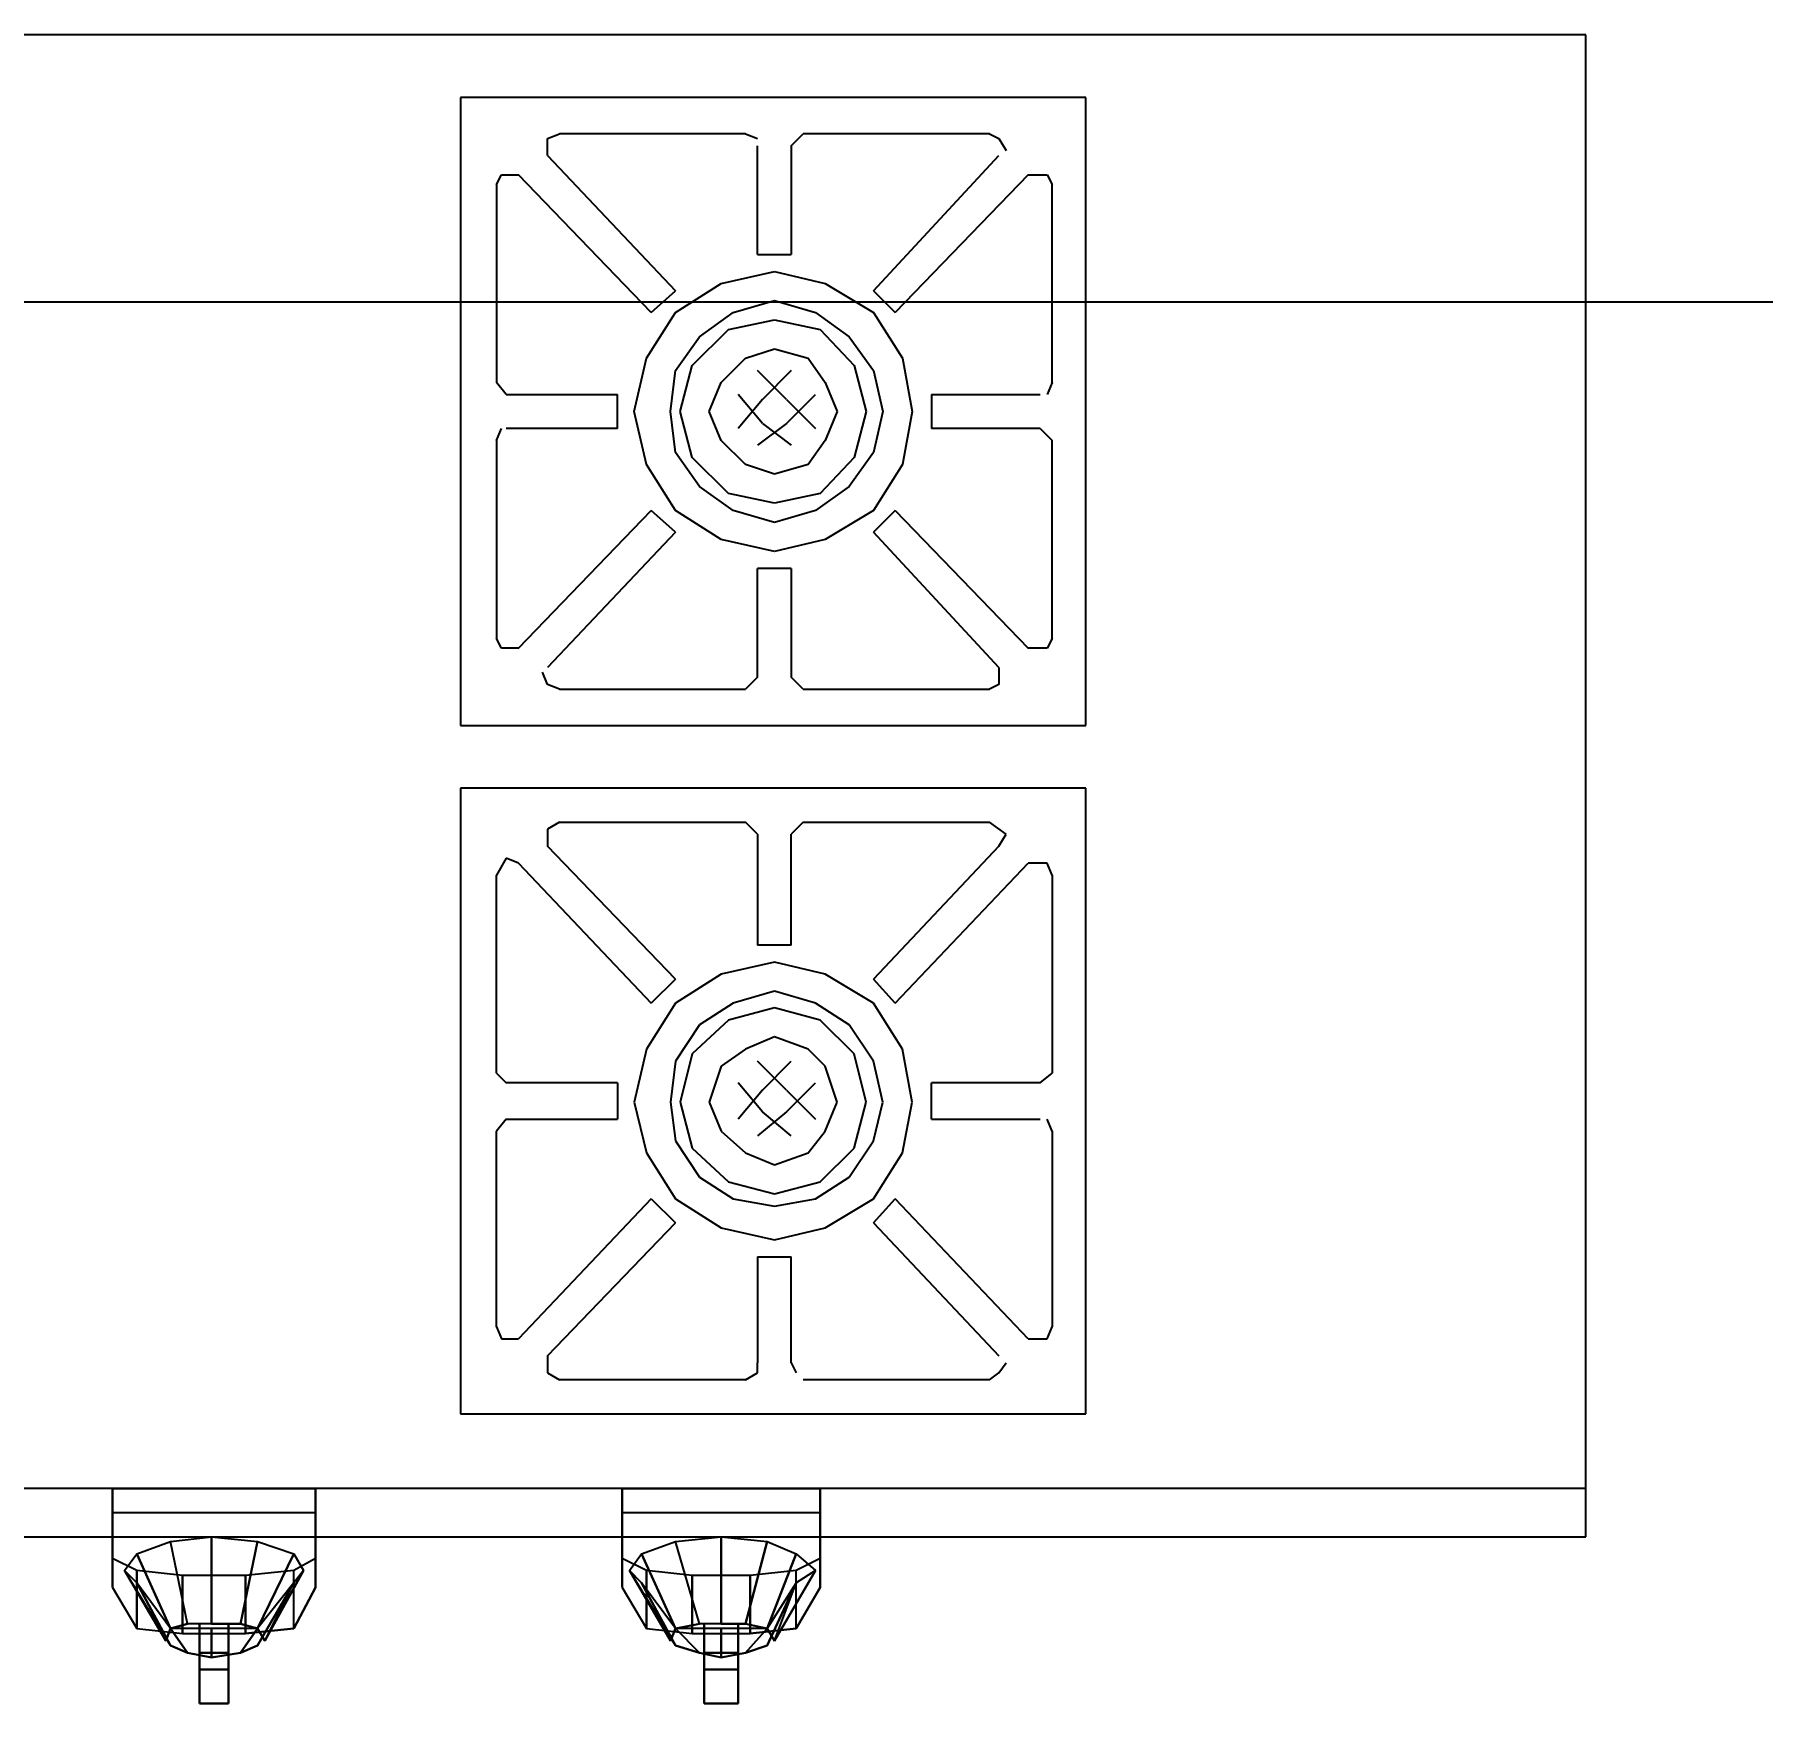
# Model space of a CAD drawing. Header units: millimetres. Extents: x 68727 to 319899, y -4876 to 265722.
# Drawn here: x 315349 to 316072, y 116295 to 116993 of the extents above; entities that cross this region are included whole.
import ezdxf

# ---------------------------------------------------------------- set-up
doc = ezdxf.new("R2010")
doc.units = ezdxf.units.MM
doc.layers.add('glass', color=151, linetype='Continuous')
doc.layers.add('wall', color=5, linetype='Continuous', lineweight=30)
doc.styles.get("Standard").update_dxf_attribs({"font": 'arial.ttf'})
doc.dimstyles.new('SC-25', dxfattribs={"dimtxt": 75, "dimasz": 0.4, "dimexe": 1, "dimexo": 100, "dimgap": 25, "dimtad": 1, "dimdec": 0, "dimzin": 0, "dimdsep": 46, "dimtxsty": 'Standard', "dimblk1": 'A1', "dimblk2": 'A1', "dimsah": 1, "dimcen": 0.09, "dimdle": 3, "dimclrd": 1, "dimclre": 1, "dimclrt": 1, "dimadec": 0, "dimazin": 0, "dimtfac": 1, "dimtdec": 0, "dimtofl": 0, "dimtmove": 0, "dimatfit": 2, "dimldrblk": 'A1', "dimfxl": 10, "dimfxlon": 1, "dimtolj": 1, "dimtzin": 0, "dimarcsym": 0})

# ---------------------------------------------------------------- blocks, each defined once
blk = doc.blocks.new('kitchen')
at = {"layer": 'glass', "lineweight": -3}
for p, q in [((-22.897, 105.868), (-55.758, 105.868)), ((-22.897, 94.897), (-22.897, 105.868)), ((-26.548, 105.41), (-31.116, 105.41)), ((-31.116, 105.41), (-31.116, 100.824)), ((-26.548, 100.824), (-26.548, 105.41)), ((-30.481, 105.11), (-30.393, 105.145)), ((-29.035, 105.145), (-30.393, 105.145)), ((-29.035, 105.145), (-28.947, 105.11)), ((-28.7, 105.057), (-28.612, 105.145)), ((-27.253, 105.145), (-28.612, 105.145)), ((-27.253, 105.145), (-27.183, 105.11)), ((-30.481, 104.986), (-30.481, 105.11)), ((-30.481, 104.986), (-29.546, 103.999)), ((-28.947, 104.263), (-28.947, 105.057)), ((-28.7, 105.057), (-28.7, 104.263)), ((-28.1, 103.999), (-27.183, 104.986)), ((-27.183, 105.11), (-27.13, 105.022)), ((-30.852, 104.775), (-30.816, 104.845)), ((-30.852, 104.775), (-30.852, 103.328)), ((-30.816, 104.845), (-30.693, 104.845)), ((-29.723, 103.84), (-30.693, 104.845)), ((-26.971, 104.845), (-27.941, 103.84)), ((-26.971, 104.845), (-26.83, 104.845)), ((-26.83, 104.845), (-26.795, 104.775)), ((-26.795, 103.328), (-26.795, 104.775)), ((-28.947, 104.263), (-28.7, 104.263)), ((-29.211, 104.051), (-28.823, 104.14)), ((-28.823, 104.14), (-28.453, 104.051)), ((-29.723, 103.84), (-29.546, 103.999)), ((-29.546, 103.84), (-29.211, 104.051)), ((-28.453, 104.051), (-28.1, 103.84)), ((-28.1, 103.999), (-27.941, 103.84)), ((-29.123, 103.84), (-28.823, 103.928)), ((-28.823, 103.928), (-28.523, 103.84)), ((-29.758, 103.505), (-29.546, 103.84)), ((-29.37, 103.663), (-29.123, 103.84)), ((-29.158, 103.716), (-28.823, 103.787)), ((-28.823, 103.787), (-28.488, 103.716)), ((-28.523, 103.84), (-28.276, 103.663)), ((-28.1, 103.84), (-27.888, 103.505)), ((-29.546, 103.416), (-29.37, 103.663)), ((-29.423, 103.452), (-29.158, 103.716)), ((-28.488, 103.716), (-28.241, 103.452)), ((-28.276, 103.663), (-28.1, 103.416)), ((-29.846, 103.117), (-29.758, 103.505)), ((-29.211, 103.328), (-29.035, 103.505)), ((-29.035, 103.505), (-28.823, 103.575)), ((-28.823, 103.575), (-28.576, 103.505)), ((-28.576, 103.505), (-28.453, 103.328)), ((-27.888, 103.505), (-27.818, 103.117)), ((-29.582, 103.117), (-29.546, 103.416)), ((-29.511, 103.117), (-29.423, 103.452)), ((-28.735, 103.205), (-28.947, 103.416)), ((-28.7, 103.416), (-28.911, 103.205)), ((-28.241, 103.452), (-28.153, 103.117)), ((-28.1, 103.416), (-28.03, 103.117)), ((-30.781, 103.24), (-30.852, 103.328)), ((-30.781, 103.24), (-29.97, 103.24)), ((-29.97, 102.993), (-29.97, 103.24)), ((-29.3, 103.117), (-29.211, 103.328)), ((-28.911, 103.028), (-29.088, 103.24)), ((-28.735, 103.028), (-28.523, 103.24)), ((-28.453, 103.328), (-28.365, 103.117)), ((-27.677, 103.24), (-27.677, 102.993)), ((-27.677, 103.24), (-26.883, 103.24)), ((-26.795, 103.328), (-26.83, 103.24)), ((-29.758, 102.729), (-29.846, 103.117)), ((-29.846, 103.117), (-29.846, 103.117)), ((-29.546, 102.817), (-29.582, 103.117)), ((-29.582, 103.117), (-29.582, 103.117)), ((-29.423, 102.781), (-29.511, 103.117)), ((-29.511, 103.117), (-29.511, 103.117)), ((-29.211, 102.905), (-29.3, 103.117)), ((-29.3, 103.117), (-29.3, 103.117)), ((-28.911, 103.205), (-29.088, 102.993)), ((-28.735, 103.205), (-28.523, 102.993)), ((-28.365, 103.117), (-28.453, 102.905)), ((-28.153, 103.117), (-28.241, 102.781)), ((-28.03, 103.117), (-28.1, 102.817)), ((-27.818, 103.117), (-27.888, 102.729)), ((-30.852, 102.905), (-30.816, 102.993)), ((-29.97, 102.993), (-30.781, 102.993)), ((-28.735, 103.028), (-28.947, 102.87)), ((-28.911, 103.028), (-28.7, 102.87)), ((-26.883, 102.993), (-27.677, 102.993)), ((-26.883, 102.993), (-26.795, 102.905)), ((-30.852, 102.905), (-30.852, 101.459)), ((-29.035, 102.729), (-29.211, 102.905)), ((-28.453, 102.905), (-28.576, 102.729)), ((-26.795, 101.459), (-26.795, 102.905)), ((-29.546, 102.393), (-29.758, 102.729)), ((-29.37, 102.57), (-29.546, 102.817)), ((-29.158, 102.517), (-29.423, 102.781)), ((-28.823, 102.658), (-29.035, 102.729)), ((-28.576, 102.729), (-28.823, 102.658)), ((-28.241, 102.781), (-28.488, 102.517)), ((-28.1, 102.817), (-28.276, 102.57)), ((-27.888, 102.729), (-28.1, 102.393)), ((-29.123, 102.393), (-29.37, 102.57)), ((-28.823, 102.446), (-29.158, 102.517)), ((-28.488, 102.517), (-28.823, 102.446)), ((-28.276, 102.57), (-28.523, 102.393)), ((-30.693, 101.388), (-29.723, 102.393)), ((-29.546, 102.235), (-29.723, 102.393)), ((-29.211, 102.182), (-29.546, 102.393)), ((-28.823, 102.305), (-29.123, 102.393)), ((-28.523, 102.393), (-28.823, 102.305)), ((-28.1, 102.393), (-28.453, 102.182)), ((-27.941, 102.393), (-28.1, 102.235)), ((-27.941, 102.393), (-26.971, 101.388)), ((-29.546, 102.235), (-30.481, 101.247)), ((-27.183, 101.247), (-28.1, 102.235)), ((-28.823, 102.094), (-29.211, 102.182)), ((-28.453, 102.182), (-28.823, 102.094)), ((-28.7, 101.97), (-28.947, 101.97)), ((-28.947, 101.176), (-28.947, 101.97)), ((-28.7, 101.97), (-28.7, 101.176)), ((-30.816, 101.388), (-30.852, 101.459)), ((-26.795, 101.459), (-26.83, 101.388)), ((-30.693, 101.388), (-30.816, 101.388)), ((-26.83, 101.388), (-26.971, 101.388)), ((-30.481, 101.123), (-30.517, 101.212)), ((-27.183, 101.247), (-27.183, 101.123)), ((-30.393, 101.088), (-30.481, 101.123)), ((-30.393, 101.088), (-29.035, 101.088)), ((-28.947, 101.176), (-29.035, 101.088)), ((-28.612, 101.088), (-28.7, 101.176)), ((-28.612, 101.088), (-27.253, 101.088)), ((-27.183, 101.123), (-27.253, 101.088)), ((-31.116, 100.824), (-26.548, 100.824)), ((-26.548, 100.365), (-31.116, 100.365)), ((-31.116, 100.365), (-31.116, 95.796)), ((-26.548, 95.796), (-26.548, 100.365)), ((-30.393, 100.118), (-30.481, 100.065)), ((-30.481, 100.065), (-30.481, 99.942)), ((-30.393, 100.118), (-29.035, 100.118)), ((-28.947, 100.03), (-29.035, 100.118)), ((-28.612, 100.118), (-28.7, 100.03)), ((-28.612, 100.118), (-27.253, 100.118)), ((-27.13, 100.03), (-27.253, 100.118)), ((-29.546, 98.971), (-30.481, 99.942)), ((-28.947, 100.03), (-28.947, 99.218)), ((-28.7, 99.218), (-28.7, 100.03)), ((-27.183, 99.942), (-28.1, 98.971)), ((-27.183, 99.942), (-27.13, 100.03)), ((-30.781, 99.853), (-30.852, 99.73)), ((-30.693, 99.818), (-30.781, 99.853)), ((-30.693, 99.818), (-29.723, 98.795)), ((-27.941, 98.795), (-26.971, 99.818)), ((-26.83, 99.818), (-26.971, 99.818)), ((-26.795, 99.73), (-26.83, 99.818)), ((-30.852, 98.284), (-30.852, 99.73)), ((-26.795, 99.73), (-26.795, 98.284)), ((-28.7, 99.218), (-28.947, 99.218)), ((-28.823, 99.095), (-29.211, 99.007)), ((-28.453, 99.007), (-28.823, 99.095)), ((-29.546, 98.971), (-29.723, 98.795)), ((-29.211, 99.007), (-29.546, 98.795)), ((-28.1, 98.795), (-28.453, 99.007)), ((-27.941, 98.795), (-28.1, 98.971)), ((-28.823, 98.883), (-29.123, 98.795)), ((-28.523, 98.795), (-28.823, 98.883)), ((-29.546, 98.795), (-29.758, 98.46)), ((-29.123, 98.795), (-29.37, 98.636)), ((-28.823, 98.76), (-29.158, 98.672)), ((-28.488, 98.672), (-28.823, 98.76)), ((-28.276, 98.636), (-28.523, 98.795)), ((-27.888, 98.46), (-28.1, 98.795)), ((-29.37, 98.636), (-29.546, 98.372)), ((-29.158, 98.672), (-29.423, 98.425)), ((-28.241, 98.425), (-28.488, 98.672)), ((-28.1, 98.372), (-28.276, 98.636)), ((-29.758, 98.46), (-29.846, 98.072)), ((-29.423, 98.425), (-29.511, 98.072)), ((-29.035, 98.46), (-29.211, 98.336)), ((-28.823, 98.548), (-29.035, 98.46)), ((-28.576, 98.46), (-28.823, 98.548)), ((-28.453, 98.336), (-28.576, 98.46)), ((-28.153, 98.072), (-28.241, 98.425)), ((-27.818, 98.072), (-27.888, 98.46)), ((-29.546, 98.372), (-29.582, 98.072)), ((-29.211, 98.336), (-29.3, 98.072)), ((-28.735, 98.16), (-28.947, 98.372)), ((-28.911, 98.16), (-28.7, 98.372)), ((-28.365, 98.072), (-28.453, 98.336)), ((-28.03, 98.072), (-28.1, 98.372)), ((-30.852, 98.284), (-30.781, 98.213)), ((-29.97, 98.213), (-30.781, 98.213)), ((-29.97, 98.213), (-29.97, 97.948)), ((-28.911, 98.001), (-29.088, 98.213)), ((-28.735, 98.001), (-28.523, 98.213)), ((-27.677, 97.948), (-27.677, 98.213)), ((-26.883, 98.213), (-27.677, 98.213)), ((-26.883, 98.213), (-26.795, 98.284)), ((-29.846, 98.072), (-29.758, 97.701)), ((-29.846, 98.072), (-29.846, 98.072)), ((-29.582, 98.072), (-29.546, 97.79)), ((-29.582, 98.072), (-29.582, 98.072)), ((-29.511, 98.072), (-29.423, 97.737)), ((-29.511, 98.072), (-29.511, 98.072)), ((-29.3, 98.072), (-29.211, 97.86)), ((-29.3, 98.072), (-29.3, 98.072)), ((-28.911, 98.16), (-29.088, 97.948)), ((-28.735, 98.16), (-28.523, 97.948)), ((-28.453, 97.86), (-28.365, 98.072)), ((-28.241, 97.737), (-28.153, 98.072)), ((-28.1, 97.79), (-28.03, 98.072)), ((-27.888, 97.701), (-27.818, 98.072)), ((-30.781, 97.948), (-30.852, 97.86)), ((-30.781, 97.948), (-29.97, 97.948)), ((-28.735, 98.001), (-28.947, 97.825)), ((-28.7, 97.825), (-28.911, 98.001)), ((-27.677, 97.948), (-26.883, 97.948)), ((-26.795, 97.86), (-26.83, 97.948)), ((-30.852, 96.431), (-30.852, 97.86)), ((-29.211, 97.86), (-29.035, 97.701)), ((-28.576, 97.701), (-28.453, 97.86)), ((-26.795, 97.86), (-26.795, 96.431)), ((-29.758, 97.701), (-29.546, 97.366)), ((-29.546, 97.79), (-29.37, 97.525)), ((-29.423, 97.737), (-29.158, 97.49)), ((-29.035, 97.701), (-28.823, 97.613)), ((-28.823, 97.613), (-28.576, 97.701)), ((-28.488, 97.49), (-28.241, 97.737)), ((-28.276, 97.525), (-28.1, 97.79)), ((-28.1, 97.366), (-27.888, 97.701)), ((-29.37, 97.525), (-29.123, 97.366)), ((-29.158, 97.49), (-28.823, 97.402)), ((-28.823, 97.402), (-28.488, 97.49)), ((-28.523, 97.366), (-28.276, 97.525)), ((-29.723, 97.366), (-30.693, 96.343)), ((-29.723, 97.366), (-29.546, 97.19)), ((-29.546, 97.366), (-29.211, 97.155)), ((-29.123, 97.366), (-28.823, 97.313)), ((-28.823, 97.313), (-28.523, 97.366)), ((-28.453, 97.155), (-28.1, 97.366)), ((-28.1, 97.19), (-27.941, 97.366)), ((-26.971, 96.343), (-27.941, 97.366)), ((-30.481, 96.22), (-29.546, 97.19)), ((-28.1, 97.19), (-27.183, 96.22)), ((-29.211, 97.155), (-28.823, 97.066)), ((-28.823, 97.066), (-28.453, 97.155)), ((-28.947, 96.943), (-28.7, 96.943)), ((-28.947, 96.943), (-28.947, 96.167)), ((-28.7, 96.167), (-28.7, 96.943)), ((-30.852, 96.431), (-30.816, 96.343)), ((-26.83, 96.343), (-26.795, 96.431)), ((-30.816, 96.343), (-30.693, 96.343)), ((-26.971, 96.343), (-26.83, 96.343)), ((-30.481, 96.22), (-30.481, 96.096)), ((-28.947, 96.096), (-28.947, 96.167)), ((-28.7, 96.167), (-28.665, 96.096)), ((-27.183, 96.096), (-27.13, 96.167)), ((-30.481, 96.096), (-30.393, 96.043)), ((-29.035, 96.043), (-30.393, 96.043)), ((-29.035, 96.043), (-28.947, 96.096)), ((-27.253, 96.043), (-28.612, 96.043)), ((-27.253, 96.043), (-27.183, 96.096)), ((-31.116, 95.796), (-26.548, 95.796)), ((-22.897, 95.25), (-55.758, 95.25)), ((-33.656, 95.073), (-33.656, 95.25)), ((-33.656, 95.25), (-32.175, 95.25)), ((-33.656, 94.738), (-33.656, 95.25)), ((-33.656, 95.25), (-33.656, 95.073)), ((-32.175, 95.25), (-32.175, 95.073)), ((-32.175, 95.073), (-32.175, 95.25)), ((-32.175, 95.25), (-32.175, 94.738)), ((-29.935, 95.073), (-29.935, 95.25)), ((-29.935, 95.25), (-28.488, 95.25)), ((-29.935, 94.738), (-29.935, 95.25)), ((-29.935, 95.25), (-29.935, 95.073)), ((-28.488, 95.25), (-28.488, 95.073)), ((-28.488, 95.073), (-28.488, 95.25)), ((-28.488, 95.25), (-28.488, 94.738)), ((-32.175, 95.073), (-33.656, 95.073)), ((-32.175, 95.073), (-33.656, 95.073)), ((-33.656, 95.073), (-33.656, 94.526)), ((-33.656, 95.073), (-33.656, 94.526)), ((-32.175, 95.073), (-32.175, 94.526)), ((-32.175, 94.526), (-32.175, 95.073)), ((-28.488, 95.073), (-29.935, 95.073)), ((-28.488, 95.073), (-29.935, 95.073)), ((-29.935, 95.073), (-29.935, 94.526)), ((-29.935, 95.073), (-29.935, 94.526)), ((-28.488, 95.073), (-28.488, 94.526)), ((-28.488, 94.526), (-28.488, 95.073)), ((-55.758, 94.897), (-22.897, 94.897)), ((-33.233, 94.862), (-32.933, 94.897)), ((-33.233, 94.862), (-32.933, 94.897)), ((-32.933, 94.262), (-32.933, 94.897)), ((-32.933, 94.897), (-32.598, 94.862)), ((-32.933, 94.262), (-32.933, 94.897)), ((-32.933, 94.897), (-32.598, 94.862)), ((-32.933, 94.897), (-32.933, 94.262)), ((-32.933, 94.897), (-32.933, 94.262)), ((-29.546, 94.862), (-29.211, 94.897)), ((-29.546, 94.862), (-29.211, 94.897)), ((-29.211, 94.262), (-29.211, 94.897)), ((-29.211, 94.897), (-28.876, 94.862)), ((-29.211, 94.262), (-29.211, 94.897)), ((-29.211, 94.897), (-28.876, 94.862)), ((-29.211, 94.897), (-29.211, 94.262)), ((-29.211, 94.897), (-29.211, 94.262)), ((-33.568, 94.65), (-33.48, 94.773)), ((-33.568, 94.65), (-33.48, 94.773)), ((-33.48, 94.773), (-33.233, 94.862)), ((-33.48, 94.773), (-33.233, 94.862)), ((-33.48, 94.773), (-33.233, 94.227)), ((-33.233, 94.227), (-33.48, 94.773)), ((-33.233, 94.227), (-33.48, 94.773)), ((-33.233, 94.227), (-33.48, 94.773)), ((-33.11, 94.262), (-33.233, 94.862)), ((-33.11, 94.262), (-33.233, 94.862)), ((-33.11, 94.262), (-33.233, 94.862)), ((-33.11, 94.262), (-33.233, 94.862)), ((-32.598, 94.862), (-32.721, 94.262)), ((-32.721, 94.262), (-32.598, 94.862)), ((-32.721, 94.262), (-32.598, 94.862)), ((-32.721, 94.262), (-32.598, 94.862)), ((-32.598, 94.862), (-32.333, 94.773)), ((-32.598, 94.862), (-32.333, 94.773)), ((-32.598, 94.227), (-32.333, 94.773)), ((-32.598, 94.227), (-32.333, 94.773)), ((-32.333, 94.773), (-32.598, 94.227)), ((-32.598, 94.227), (-32.333, 94.773)), ((-32.333, 94.773), (-32.263, 94.65)), ((-32.333, 94.773), (-32.263, 94.65)), ((-29.882, 94.65), (-29.793, 94.773)), ((-29.882, 94.65), (-29.793, 94.773)), ((-29.793, 94.773), (-29.546, 94.862)), ((-29.793, 94.773), (-29.546, 94.862)), ((-29.793, 94.773), (-29.546, 94.227)), ((-29.546, 94.227), (-29.793, 94.773)), ((-29.546, 94.227), (-29.793, 94.773)), ((-29.546, 94.227), (-29.793, 94.773)), ((-29.37, 94.262), (-29.546, 94.862)), ((-29.37, 94.262), (-29.546, 94.862)), ((-29.37, 94.262), (-29.546, 94.862)), ((-29.37, 94.262), (-29.546, 94.862)), ((-28.876, 94.862), (-29.035, 94.262)), ((-29.035, 94.262), (-28.876, 94.862)), ((-29.035, 94.262), (-28.876, 94.862)), ((-29.035, 94.262), (-28.876, 94.862)), ((-28.876, 94.862), (-28.665, 94.773)), ((-28.876, 94.862), (-28.665, 94.773)), ((-28.876, 94.227), (-28.665, 94.773)), ((-28.876, 94.227), (-28.665, 94.773)), ((-28.665, 94.773), (-28.876, 94.227)), ((-28.876, 94.227), (-28.665, 94.773)), ((-28.665, 94.773), (-28.523, 94.65)), ((-28.665, 94.773), (-28.523, 94.65)), ((-33.656, 94.526), (-33.656, 94.738)), ((-33.48, 94.65), (-33.656, 94.738)), ((-33.656, 94.738), (-33.656, 94.526)), ((-33.568, 94.65), (-33.268, 94.138)), ((-33.48, 94.562), (-33.568, 94.65)), ((-33.233, 94.103), (-33.568, 94.65)), ((-33.48, 94.562), (-33.568, 94.65)), ((-33.268, 94.138), (-33.568, 94.65)), ((-33.268, 94.138), (-33.568, 94.65)), ((-33.48, 94.227), (-33.48, 94.65)), ((-33.145, 94.615), (-33.48, 94.65)), ((-33.48, 94.65), (-33.48, 94.227)), ((-32.333, 94.65), (-32.686, 94.615)), ((-32.263, 94.65), (-32.545, 94.138)), ((-32.545, 94.138), (-32.263, 94.65)), ((-32.545, 94.138), (-32.263, 94.65)), ((-32.545, 94.138), (-32.263, 94.65)), ((-32.175, 94.738), (-32.333, 94.65)), ((-32.333, 94.227), (-32.333, 94.65)), ((-32.333, 94.227), (-32.333, 94.65)), ((-32.263, 94.65), (-32.333, 94.562)), ((-32.263, 94.65), (-32.333, 94.562)), ((-32.175, 94.738), (-32.175, 94.526)), ((-32.175, 94.526), (-32.175, 94.738)), ((-29.935, 94.526), (-29.935, 94.738)), ((-29.758, 94.65), (-29.935, 94.738)), ((-29.935, 94.738), (-29.935, 94.526)), ((-29.882, 94.65), (-29.582, 94.138)), ((-29.793, 94.562), (-29.882, 94.65)), ((-29.546, 94.103), (-29.882, 94.65)), ((-29.793, 94.562), (-29.882, 94.65)), ((-29.582, 94.138), (-29.882, 94.65)), ((-29.582, 94.138), (-29.882, 94.65)), ((-29.758, 94.227), (-29.758, 94.65)), ((-29.423, 94.615), (-29.758, 94.65)), ((-29.758, 94.65), (-29.758, 94.227)), ((-28.665, 94.65), (-29, 94.615)), ((-28.523, 94.65), (-28.823, 94.138)), ((-28.823, 94.138), (-28.523, 94.65)), ((-28.823, 94.138), (-28.523, 94.65)), ((-28.823, 94.138), (-28.523, 94.65)), ((-28.488, 94.738), (-28.665, 94.65)), ((-28.665, 94.227), (-28.665, 94.65)), ((-28.665, 94.227), (-28.665, 94.65)), ((-28.523, 94.65), (-28.665, 94.562)), ((-28.523, 94.65), (-28.665, 94.562)), ((-28.488, 94.738), (-28.488, 94.526)), ((-28.488, 94.526), (-28.488, 94.738)), ((-33.656, 94.526), (-33.48, 94.227)), ((-33.656, 94.526), (-33.48, 94.227)), ((-33.48, 94.562), (-33.233, 94.103)), ((-33.233, 94.227), (-33.48, 94.562)), ((-33.233, 94.103), (-33.48, 94.562)), ((-33.233, 94.227), (-33.48, 94.562)), ((-33.233, 94.103), (-33.48, 94.562)), ((-33.233, 94.103), (-33.48, 94.562)), ((-32.686, 94.615), (-33.145, 94.615)), ((-33.145, 94.615), (-33.145, 94.191)), ((-33.145, 94.191), (-33.145, 94.615)), ((-32.686, 94.191), (-32.686, 94.615)), ((-32.686, 94.615), (-32.686, 94.191)), ((-32.598, 94.103), (-32.333, 94.562)), ((-32.333, 94.562), (-32.598, 94.227)), ((-32.598, 94.103), (-32.333, 94.562)), ((-32.333, 94.562), (-32.598, 94.227)), ((-32.598, 94.103), (-32.333, 94.562)), ((-32.333, 94.562), (-32.598, 94.227)), ((-32.598, 94.103), (-32.333, 94.562)), ((-32.333, 94.562), (-32.598, 94.227)), ((-32.333, 94.562), (-32.598, 94.103)), ((-32.545, 94.138), (-32.333, 94.562)), ((-32.175, 94.526), (-32.333, 94.227)), ((-32.333, 94.227), (-32.175, 94.526)), ((-29.935, 94.526), (-29.758, 94.227)), ((-29.935, 94.526), (-29.758, 94.227)), ((-29.793, 94.562), (-29.546, 94.103)), ((-29.546, 94.227), (-29.793, 94.562)), ((-29.546, 94.103), (-29.793, 94.562)), ((-29.546, 94.227), (-29.793, 94.562)), ((-29.546, 94.103), (-29.793, 94.562)), ((-29.546, 94.103), (-29.793, 94.562)), ((-29, 94.615), (-29.423, 94.615)), ((-29.423, 94.615), (-29.423, 94.191)), ((-29.423, 94.191), (-29.423, 94.615)), ((-29, 94.191), (-29, 94.615)), ((-29, 94.615), (-29, 94.191)), ((-28.876, 94.103), (-28.665, 94.562)), ((-28.665, 94.562), (-28.876, 94.227)), ((-28.876, 94.103), (-28.665, 94.562)), ((-28.665, 94.562), (-28.876, 94.227)), ((-28.876, 94.103), (-28.665, 94.562)), ((-28.665, 94.562), (-28.876, 94.227)), ((-28.876, 94.103), (-28.665, 94.562)), ((-28.665, 94.562), (-28.876, 94.227)), ((-28.665, 94.562), (-28.876, 94.103)), ((-28.823, 94.138), (-28.665, 94.562)), ((-28.488, 94.526), (-28.665, 94.227)), ((-28.665, 94.227), (-28.488, 94.526)), ((-33.11, 94.262), (-33.233, 94.227)), ((-33.11, 94.262), (-33.233, 94.227)), ((-33.233, 94.227), (-33.11, 94.262)), ((-33.11, 94.262), (-33.233, 94.227)), ((-32.933, 94.262), (-33.11, 94.262)), ((-32.933, 94.262), (-33.11, 94.262)), ((-32.933, 94.262), (-33.11, 94.262)), ((-32.933, 94.262), (-33.11, 94.262)), ((-33.021, 93.927), (-33.021, 94.262)), ((-33.021, 94.262), (-33.021, 94.05)), ((-33.021, 93.927), (-33.021, 94.262)), ((-33.021, 94.262), (-33.021, 94.05)), ((-32.81, 94.262), (-33.021, 94.262)), ((-33.021, 94.262), (-33.021, 93.927)), ((-32.81, 94.262), (-33.021, 94.262)), ((-33.021, 94.262), (-33.021, 93.927)), ((-33.021, 93.927), (-33.021, 94.262)), ((-33.021, 93.927), (-33.021, 94.262)), ((-33.021, 93.927), (-33.021, 94.262)), ((-33.021, 93.927), (-33.021, 94.262)), ((-32.721, 94.262), (-32.933, 94.262)), ((-32.721, 94.262), (-32.933, 94.262)), ((-32.933, 94.262), (-32.721, 94.262)), ((-32.721, 94.262), (-32.933, 94.262)), ((-32.81, 94.262), (-32.81, 93.68)), ((-32.81, 94.262), (-32.81, 93.68)), ((-32.81, 94.262), (-32.81, 93.68)), ((-32.81, 94.05), (-32.81, 94.262)), ((-32.81, 94.262), (-32.81, 94.05)), ((-32.81, 94.05), (-32.81, 94.262)), ((-32.81, 94.262), (-32.81, 94.262)), ((-32.81, 94.262), (-32.81, 94.05)), ((-32.81, 94.05), (-32.81, 94.262)), ((-32.81, 94.262), (-32.81, 94.262)), ((-32.81, 94.262), (-32.81, 94.05)), ((-32.81, 94.05), (-32.81, 94.262)), ((-32.81, 94.262), (-32.81, 94.262)), ((-32.81, 94.262), (-32.81, 94.05)), ((-32.81, 94.05), (-32.81, 94.262)), ((-32.81, 94.262), (-32.81, 94.262)), ((-32.81, 94.262), (-32.81, 93.927)), ((-32.81, 93.927), (-32.81, 94.262)), ((-32.598, 94.227), (-32.721, 94.262)), ((-32.721, 94.262), (-32.598, 94.227)), ((-32.721, 94.262), (-32.598, 94.227)), ((-32.598, 94.227), (-32.721, 94.262)), ((-29.37, 94.262), (-29.546, 94.227)), ((-29.37, 94.262), (-29.546, 94.227)), ((-29.546, 94.227), (-29.37, 94.262)), ((-29.37, 94.262), (-29.546, 94.227)), ((-29.211, 94.262), (-29.37, 94.262)), ((-29.211, 94.262), (-29.37, 94.262)), ((-29.211, 94.262), (-29.37, 94.262)), ((-29.211, 94.262), (-29.37, 94.262)), ((-29.335, 93.927), (-29.335, 94.262)), ((-29.335, 94.262), (-29.335, 94.05)), ((-29.335, 93.927), (-29.335, 94.262)), ((-29.335, 94.262), (-29.335, 94.05)), ((-29.088, 94.262), (-29.335, 94.262)), ((-29.335, 94.262), (-29.335, 93.927)), ((-29.088, 94.262), (-29.335, 94.262)), ((-29.335, 94.262), (-29.335, 93.927)), ((-29.335, 93.927), (-29.335, 94.262)), ((-29.335, 93.927), (-29.335, 94.262)), ((-29.335, 93.927), (-29.335, 94.262)), ((-29.335, 93.927), (-29.335, 94.262)), ((-29.035, 94.262), (-29.211, 94.262)), ((-29.035, 94.262), (-29.211, 94.262)), ((-29.211, 94.262), (-29.035, 94.262)), ((-29.035, 94.262), (-29.211, 94.262)), ((-29.088, 94.262), (-29.088, 93.68)), ((-29.088, 94.262), (-29.088, 93.68)), ((-29.088, 94.262), (-29.088, 93.68)), ((-29.088, 94.05), (-29.088, 94.262)), ((-29.088, 94.262), (-29.088, 94.05)), ((-29.088, 94.05), (-29.088, 94.262)), ((-29.088, 94.262), (-29.088, 94.262)), ((-29.088, 94.262), (-29.088, 94.05)), ((-29.088, 94.05), (-29.088, 94.262)), ((-29.088, 94.262), (-29.088, 94.262)), ((-29.088, 94.262), (-29.088, 94.05)), ((-29.088, 94.05), (-29.088, 94.262)), ((-29.088, 94.262), (-29.088, 94.262)), ((-29.088, 94.262), (-29.088, 94.05)), ((-29.088, 94.05), (-29.088, 94.262)), ((-29.088, 94.262), (-29.088, 94.262)), ((-29.088, 94.262), (-29.088, 93.927)), ((-29.088, 93.927), (-29.088, 94.262)), ((-28.876, 94.227), (-29.035, 94.262)), ((-29.035, 94.262), (-28.876, 94.227)), ((-29.035, 94.262), (-28.876, 94.227)), ((-28.876, 94.227), (-29.035, 94.262)), ((-33.48, 94.227), (-33.145, 94.191)), ((-33.48, 94.227), (-33.145, 94.191)), ((-33.268, 94.138), (-33.233, 94.227)), ((-33.233, 94.227), (-33.268, 94.138)), ((-33.233, 94.227), (-33.268, 94.138)), ((-33.233, 94.227), (-33.268, 94.138)), ((-33.233, 94.227), (-33.11, 94.05)), ((-32.933, 94.227), (-33.233, 94.227)), ((-33.11, 94.05), (-33.233, 94.227)), ((-32.933, 94.227), (-33.233, 94.227)), ((-33.11, 94.05), (-33.233, 94.227)), ((-33.11, 94.05), (-33.233, 94.227)), ((-33.145, 94.191), (-32.686, 94.191)), ((-33.145, 94.191), (-32.686, 94.191)), ((-32.933, 94.227), (-32.933, 94.015)), ((-32.598, 94.227), (-32.933, 94.227)), ((-32.933, 94.015), (-32.933, 94.227)), ((-32.598, 94.227), (-32.933, 94.227)), ((-32.933, 94.015), (-32.933, 94.227)), ((-32.598, 94.227), (-32.933, 94.227)), ((-32.933, 94.015), (-32.933, 94.227)), ((-32.598, 94.227), (-32.933, 94.227)), ((-32.933, 94.015), (-32.933, 94.227)), ((-32.933, 94.015), (-32.933, 94.227)), ((-32.721, 94.05), (-32.598, 94.227)), ((-32.721, 94.05), (-32.598, 94.227)), ((-32.721, 94.05), (-32.598, 94.227)), ((-32.721, 94.05), (-32.598, 94.227)), ((-32.598, 94.227), (-32.721, 94.05)), ((-32.721, 94.05), (-32.598, 94.227)), ((-32.721, 94.05), (-32.598, 94.227)), ((-32.721, 94.05), (-32.598, 94.227)), ((-32.333, 94.227), (-32.686, 94.191)), ((-32.686, 94.191), (-32.333, 94.227)), ((-32.545, 94.138), (-32.598, 94.227)), ((-32.545, 94.138), (-32.598, 94.227)), ((-32.598, 94.227), (-32.545, 94.138)), ((-32.545, 94.138), (-32.598, 94.227)), ((-29.758, 94.227), (-29.423, 94.191)), ((-29.758, 94.227), (-29.423, 94.191)), ((-29.582, 94.138), (-29.546, 94.227)), ((-29.546, 94.227), (-29.582, 94.138)), ((-29.546, 94.227), (-29.582, 94.138)), ((-29.546, 94.227), (-29.582, 94.138)), ((-29.546, 94.227), (-29.37, 94.05)), ((-29.211, 94.227), (-29.546, 94.227)), ((-29.37, 94.05), (-29.546, 94.227)), ((-29.211, 94.227), (-29.546, 94.227)), ((-29.37, 94.05), (-29.546, 94.227)), ((-29.37, 94.05), (-29.546, 94.227)), ((-29.423, 94.191), (-29, 94.191)), ((-29.423, 94.191), (-29, 94.191)), ((-29.211, 94.227), (-29.211, 94.015)), ((-28.876, 94.227), (-29.211, 94.227)), ((-29.211, 94.015), (-29.211, 94.227)), ((-28.876, 94.227), (-29.211, 94.227)), ((-29.211, 94.015), (-29.211, 94.227)), ((-28.876, 94.227), (-29.211, 94.227)), ((-29.211, 94.015), (-29.211, 94.227)), ((-28.876, 94.227), (-29.211, 94.227)), ((-29.211, 94.015), (-29.211, 94.227)), ((-29.211, 94.015), (-29.211, 94.227)), ((-29.035, 94.05), (-28.876, 94.227)), ((-29.035, 94.05), (-28.876, 94.227)), ((-29.035, 94.05), (-28.876, 94.227)), ((-29.035, 94.05), (-28.876, 94.227)), ((-28.876, 94.227), (-29.035, 94.05)), ((-29.035, 94.05), (-28.876, 94.227)), ((-29.035, 94.05), (-28.876, 94.227)), ((-29.035, 94.05), (-28.876, 94.227)), ((-28.665, 94.227), (-29, 94.191)), ((-29, 94.191), (-28.665, 94.227)), ((-28.823, 94.138), (-28.876, 94.227)), ((-28.823, 94.138), (-28.876, 94.227)), ((-28.876, 94.227), (-28.823, 94.138)), ((-28.823, 94.138), (-28.876, 94.227)), ((-33.11, 94.05), (-33.233, 94.103)), ((-33.233, 94.103), (-33.11, 94.05)), ((-33.233, 94.103), (-33.11, 94.05)), ((-33.11, 94.05), (-33.233, 94.103)), ((-32.933, 94.015), (-33.11, 94.05)), ((-33.11, 94.05), (-32.933, 94.015)), ((-33.11, 94.05), (-32.933, 94.015)), ((-32.933, 94.015), (-33.11, 94.05)), ((-33.021, 93.68), (-33.021, 94.05)), ((-32.81, 94.05), (-33.021, 94.05)), ((-33.021, 94.05), (-33.021, 93.68)), ((-33.021, 94.05), (-32.81, 94.05)), ((-33.021, 94.05), (-33.021, 93.68)), ((-33.021, 94.05), (-33.021, 93.68)), ((-33.021, 94.05), (-32.81, 94.05)), ((-32.81, 94.05), (-33.021, 94.05)), ((-33.021, 94.05), (-33.021, 94.05)), ((-32.81, 94.05), (-33.021, 94.05)), ((-32.81, 94.05), (-33.021, 94.05)), ((-32.81, 94.05), (-33.021, 94.05)), ((-32.81, 94.05), (-33.021, 94.05)), ((-32.81, 94.05), (-33.021, 94.05)), ((-32.81, 94.05), (-33.021, 94.05)), ((-32.721, 94.05), (-32.933, 94.015)), ((-32.721, 94.05), (-32.933, 94.015)), ((-32.721, 94.05), (-32.933, 94.015)), ((-32.933, 94.015), (-32.721, 94.05)), ((-32.933, 94.015), (-32.721, 94.05)), ((-32.933, 94.015), (-32.721, 94.05)), ((-32.81, 94.05), (-32.81, 93.68)), ((-32.81, 94.05), (-32.81, 93.68)), ((-32.81, 93.68), (-32.81, 94.05)), ((-32.598, 94.103), (-32.721, 94.05)), ((-32.598, 94.103), (-32.721, 94.05)), ((-32.598, 94.103), (-32.721, 94.05)), ((-32.721, 94.05), (-32.598, 94.103)), ((-32.721, 94.05), (-32.598, 94.103)), ((-32.721, 94.05), (-32.598, 94.103)), ((-29.37, 94.05), (-29.546, 94.103)), ((-29.546, 94.103), (-29.37, 94.05)), ((-29.546, 94.103), (-29.37, 94.05)), ((-29.37, 94.05), (-29.546, 94.103)), ((-29.211, 94.015), (-29.37, 94.05)), ((-29.37, 94.05), (-29.211, 94.015)), ((-29.37, 94.05), (-29.211, 94.015)), ((-29.211, 94.015), (-29.37, 94.05)), ((-29.335, 93.68), (-29.335, 94.05)), ((-29.088, 94.05), (-29.335, 94.05)), ((-29.335, 94.05), (-29.335, 93.68)), ((-29.335, 94.05), (-29.088, 94.05)), ((-29.335, 94.05), (-29.335, 93.68)), ((-29.335, 94.05), (-29.335, 93.68)), ((-29.335, 94.05), (-29.088, 94.05)), ((-29.088, 94.05), (-29.335, 94.05)), ((-29.335, 94.05), (-29.335, 94.05)), ((-29.088, 94.05), (-29.335, 94.05)), ((-29.088, 94.05), (-29.335, 94.05)), ((-29.088, 94.05), (-29.335, 94.05)), ((-29.088, 94.05), (-29.335, 94.05)), ((-29.088, 94.05), (-29.335, 94.05)), ((-29.088, 94.05), (-29.335, 94.05)), ((-29.035, 94.05), (-29.211, 94.015)), ((-29.035, 94.05), (-29.211, 94.015)), ((-29.035, 94.05), (-29.211, 94.015)), ((-29.211, 94.015), (-29.035, 94.05)), ((-29.211, 94.015), (-29.035, 94.05)), ((-29.211, 94.015), (-29.035, 94.05)), ((-29.088, 94.05), (-29.088, 93.68)), ((-29.088, 94.05), (-29.088, 93.68)), ((-29.088, 93.68), (-29.088, 94.05)), ((-28.876, 94.103), (-29.035, 94.05)), ((-28.876, 94.103), (-29.035, 94.05)), ((-28.876, 94.103), (-29.035, 94.05)), ((-29.035, 94.05), (-28.876, 94.103)), ((-29.035, 94.05), (-28.876, 94.103)), ((-29.035, 94.05), (-28.876, 94.103)), ((-33.021, 93.927), (-33.021, 93.68)), ((-33.021, 93.68), (-33.021, 93.927)), ((-33.021, 93.927), (-33.021, 93.927)), ((-32.81, 93.927), (-33.021, 93.927)), ((-33.021, 93.927), (-33.021, 93.68)), ((-32.81, 93.927), (-33.021, 93.927)), ((-33.021, 93.927), (-33.021, 93.68)), ((-33.021, 93.68), (-33.021, 93.927)), ((-33.021, 93.68), (-33.021, 93.927)), ((-32.81, 93.927), (-33.021, 93.927)), ((-33.021, 93.927), (-33.021, 93.68)), ((-32.81, 93.927), (-33.021, 93.927)), ((-33.021, 93.927), (-33.021, 93.68)), ((-33.021, 93.927), (-33.021, 93.68)), ((-33.021, 93.68), (-33.021, 93.927)), ((-33.021, 93.927), (-33.021, 93.927)), ((-33.021, 93.927), (-32.81, 93.927)), ((-32.81, 93.927), (-33.021, 93.927)), ((-32.81, 93.927), (-32.81, 93.68)), ((-32.81, 93.68), (-32.81, 93.927)), ((-32.81, 93.927), (-32.81, 93.68)), ((-32.81, 93.68), (-32.81, 93.927)), ((-29.335, 93.927), (-29.335, 93.68)), ((-29.335, 93.68), (-29.335, 93.927)), ((-29.335, 93.927), (-29.335, 93.927)), ((-29.088, 93.927), (-29.335, 93.927)), ((-29.335, 93.927), (-29.335, 93.68)), ((-29.088, 93.927), (-29.335, 93.927)), ((-29.335, 93.927), (-29.335, 93.68)), ((-29.335, 93.68), (-29.335, 93.927)), ((-29.335, 93.68), (-29.335, 93.927)), ((-29.088, 93.927), (-29.335, 93.927)), ((-29.335, 93.927), (-29.335, 93.68)), ((-29.088, 93.927), (-29.335, 93.927)), ((-29.335, 93.927), (-29.335, 93.68)), ((-29.335, 93.927), (-29.335, 93.68)), ((-29.335, 93.68), (-29.335, 93.927)), ((-29.335, 93.927), (-29.335, 93.927)), ((-29.335, 93.927), (-29.088, 93.927)), ((-29.088, 93.927), (-29.335, 93.927)), ((-29.088, 93.927), (-29.088, 93.68)), ((-29.088, 93.68), (-29.088, 93.927)), ((-29.088, 93.927), (-29.088, 93.68)), ((-29.088, 93.68), (-29.088, 93.927)), ((-32.81, 93.68), (-33.021, 93.68)), ((-32.81, 93.68), (-33.021, 93.68)), ((-33.021, 93.68), (-32.81, 93.68)), ((-32.81, 93.68), (-33.021, 93.68)), ((-33.021, 93.68), (-32.81, 93.68)), ((-32.81, 93.68), (-33.021, 93.68)), ((-29.088, 93.68), (-29.335, 93.68)), ((-29.088, 93.68), (-29.335, 93.68)), ((-29.335, 93.68), (-29.088, 93.68)), ((-29.088, 93.68), (-29.335, 93.68)), ((-29.335, 93.68), (-29.088, 93.68)), ((-29.088, 93.68), (-29.335, 93.68))]:
    blk.add_line(p, q, dxfattribs=at)
blk = doc.blocks.new('A1')
at = {"layer": 'wall', "color": 1}
for p, q in [((-138.1, 0), (-167.3, 40.5)), ((-167.3, -40.5), (-138.1, 0))]:
    blk.add_line(p, q, dxfattribs=at)
for centre, start, end in [((53.3, 586.5), 248, 264.8035), ((53.3, -586.5), 95.1965, 112)]:
    blk.add_arc(centre, 588.9, start, end, dxfattribs=at)
blk = doc.blocks.new('*D1064')
at = {"color": 1, "lineweight": -2, "transparency": 16777216}
for p, q in [((315056.8, 116871.53), (315056.8, 116882.53)), ((315057.2, 116881.53), (317498.54, 116881.53)), ((317498.94, 116871.53), (317498.94, 116882.53))]:
    blk.add_line(p, q, dxfattribs=at)
at = {"layer": 'Defpoints', "color": 0, "transparency": 16777216}
for p in [(317498.94, 116881.53), (315056.8, 116385.22), (317498.94, 116385.22)]:
    blk.add_point(p, dxfattribs=at)
at = {"color": 1, "lineweight": -2, "transparency": 16777216, "xscale": 0.4, "yscale": 0.4, "zscale": 0.4, "rotation": 180}
blk.add_blockref('A1', (315056.8, 116881.53), dxfattribs=at)
at = {"color": 1, "lineweight": -2, "transparency": 16777216, "xscale": 0.4, "yscale": 0.4, "zscale": 0.4}
blk.add_blockref('A1', (317498.94, 116881.53), dxfattribs=at)
at = {"color": 1, "transparency": 16777216, "insert": (316277.87, 116944.18), "char_height": 75, "attachment_point": 5}
blk.add_mtext('\\A1;2442', dxfattribs=at)

msp = doc.modelspace()

# ---------------------------------------------------------------- block references
at = {"xscale": 57.26691736061191, "yscale": 57.26691736061191, "zscale": 57.26691736061191}
msp.add_blockref('kitchen', (317308.94, 110930.55), dxfattribs=at)

# ---------------------------------------------------------------- dimensions: what is measured, and where the dimension line sits
dim = msp.add_linear_dim(base=(317498.94, 116881.53), p1=(315056.8, 116385.22), p2=(317498.94, 116385.22), dimstyle='SC-25')
dim.commit()
dim.dimension.update_dxf_attribs({"geometry": '*D1064', "text_midpoint": (316277.87, 116944.18)})

doc.saveas('drawing.dxf')
